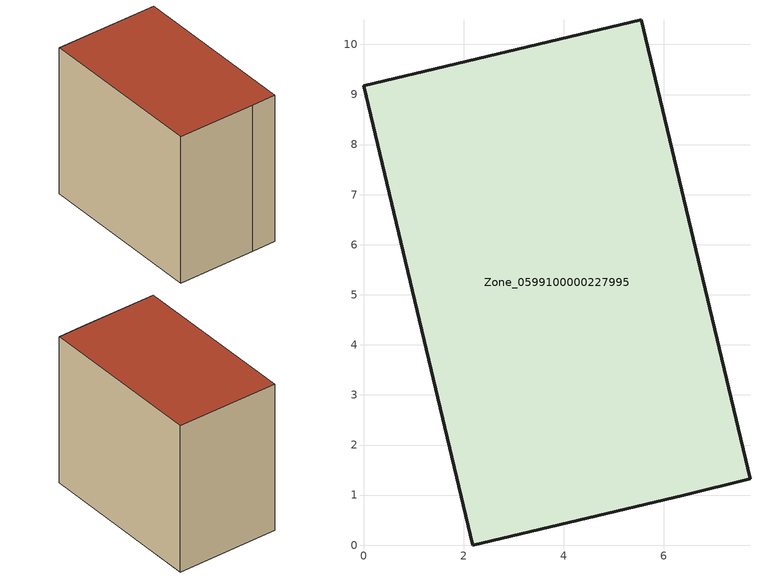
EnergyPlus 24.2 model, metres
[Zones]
Zone_0599100000227995
 floor ground (C_G): 5.55,10.49 7.72,1.33 6.4,1 2.18,0 0,9.17 z0
 wall outside (C_F): 2.18,0 6.4,1 7.72,1.33 5.55,10.49 0,9.17 2.18,0 z0:8.46
 roof outside (C_R): 7.72,1.33 5.55,10.49 0,9.17 2.18,0 6.4,1 z8.46
[BUILDING]
Pand.0599100000227995: North Axis=0; Terrain=City; Loads Convergence Tolerance Value=0.04; Temperature Convergence Tolerance Value=0.4; Solar Distribution=FullExterior; Maximum Number of Warmup Days=25; Minimum Number of Warmup Days=1
[Site:Location]
Rotterdam.The.Hague.AP_ZH_NLD Design_Conditions: Latitude=51.96; Longitude=4.45; Time Zone=1; Elevation=-4.5
[SITE:GROUNDTEMPERATURE:BUILDINGSURFACE]
18, 18, 18, 18, 18, 18, 18, 18, 18, 18, 18, 18
[MATERIAL] Thermal Absorptance=0.9; Solar Absorptance=0.7; Visible Absorptance=0.7
Name | Roughness | Thickness | Conductivity | Density | Specific Heat
G.TI.1975-1991 | MediumSmooth | 0.15 | 0.288461 | 540 | 1210
F.TI.1975-1991 | Rough | 0.3 | 0.230769 | 1920 | 840
R.TI.1975-1991 | MediumRough | 0.2 | 0.153846 | 1500 | 1000
[CONSTRUCTION]
C_G: G.TI.1975-1991
C_F: F.TI.1975-1991
C_R: R.TI.1975-1991
[ZONE]
Zone_0599100000227995: Type=1; Multiplier=1; Ceiling Height=Autocalculate; Volume=Autocalculate; Floor Area=autocalculate; Part of Total Floor Area=Yes
[ZONEINFILTRATION:DESIGNFLOWRATE]
Infil_Zone_0599100000227995: Zone or ZoneList or Space or SpaceList=Zone_0599100000227995; Schedule=AlwaysOn; Design Flow Rate Calculation Method=Flow/Area; Flow Rate per Floor Area=0.003; Constant Term Coefficient=1; Temperature Term Coefficient=0; Velocity Term Coefficient=0; Velocity Squared Term Coefficient=0
[HVACTEMPLATE:ZONE:IDEALLOADSAIRSYSTEM]
Zone_0599100000227995: Maximum Heating Supply Air Temperature=50; Minimum Cooling Supply Air Temperature=13; Maximum Heating Supply Air Humidity Ratio=0.0156; Minimum Cooling Supply Air Humidity Ratio=0.0077; Heating Limit=NoLimit; Cooling Limit=NoLimit; Dehumidification Control Type=ConstantSensibleHeatRatio; Cooling Sensible Heat Ratio=0.7; Dehumidification Setpoint=60; Humidification Control Type=None; Humidification Setpoint=30; Outdoor Air Method=None; Outdoor Air Flow Rate per Person=0.00944; Outdoor Air Flow Rate per Zone Floor Area=0; Outdoor Air Flow Rate per Zone=0; Demand Controlled Ventilation Type=None; Outdoor Air Economizer Type=NoEconomizer; Heat Recovery Type=None; Sensible Heat Recovery Effectiveness=0.7; Latent Heat Recovery Effectiveness=0.65
[ZONECONTROL:THERMOSTAT]
ThermostatControl_Zone_0599100000227995: Zone or ZoneList=Zone_0599100000227995; Control Type Schedule=DualSetpointControlType; Control 1=Thermostat_Zone_0599100000227995; Temperature Difference Between Cutout And Setpoint=0
[THERMOSTATSETPOINT:DUALSETPOINT]
Thermostat_Zone_0599100000227995: Heating Setpoint Temperature Schedule=HeatingSetpoint_Zone_0599100000227995; Cooling Setpoint Temperature Schedule=CoolingSetpoint_Zone_0599100000227995
[SCHEDULE:COMPACT]
HeatingSetpoint_Zone_0599100000227995: Through: 12/31, For: AllDays, Until: 24:00, 21
CoolingSetpoint_Zone_0599100000227995: Through: 12/31, For: AllDays, Until: 24:00, 24
DualSetpointControlType: Through: 12/31, For: AllDays, Until: 24:00, 4
AlwaysOn: Through: 12/31, For: AllDays, Until: 24:00, 1
